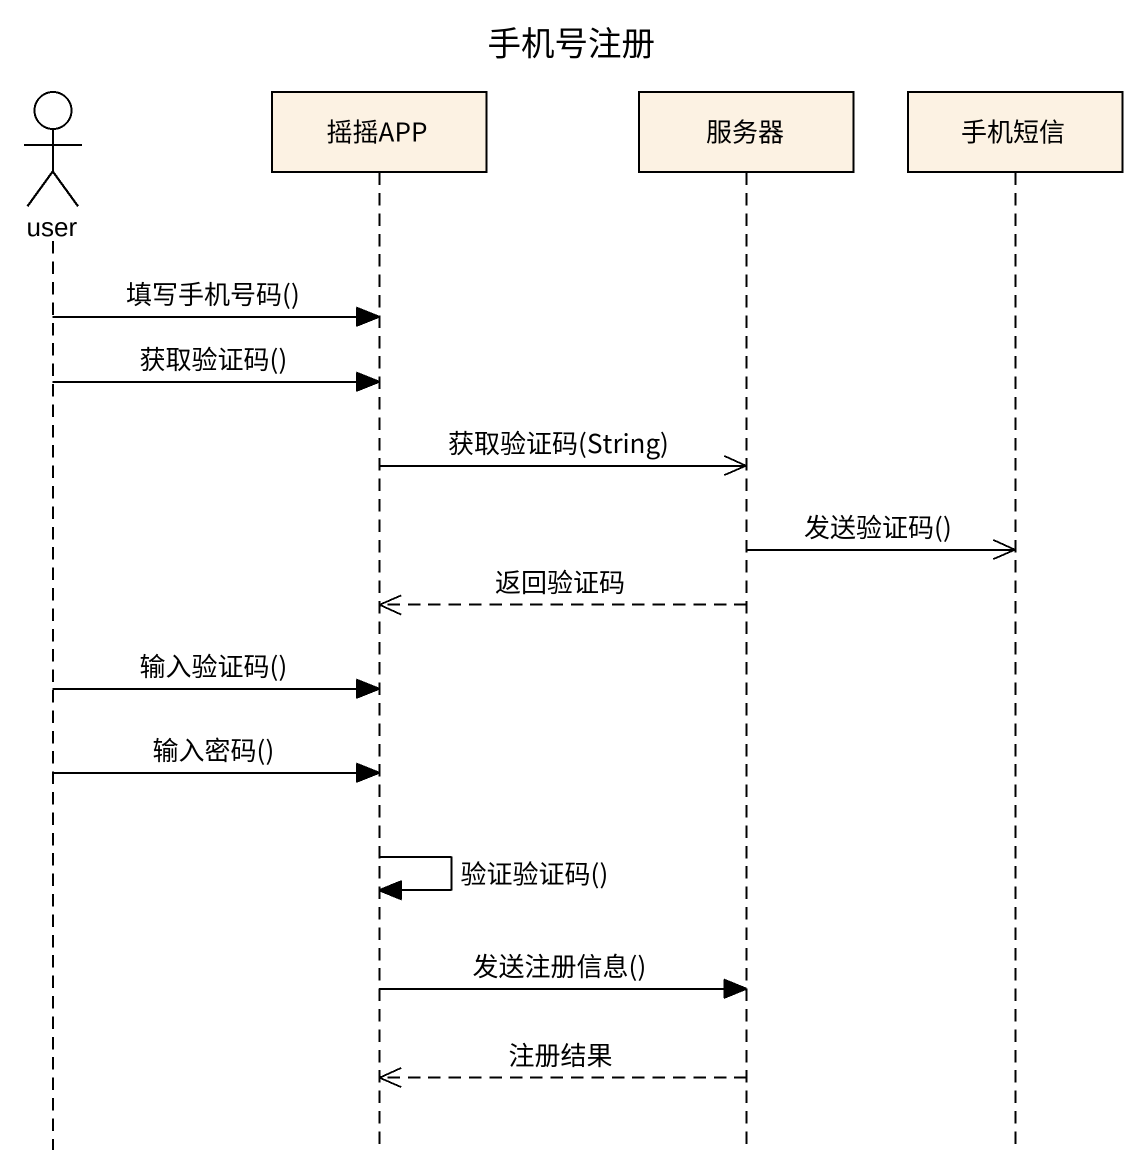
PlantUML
@startuml
title 手机号注册
hide footbox
actor user
participant 摇摇APP
participant 服务器
participant 手机短信

user -> 摇摇APP : 填写手机号码()
user -> 摇摇APP : 获取验证码()
摇摇APP ->> 服务器 : 获取验证码(String)
服务器 ->> 手机短信 : 发送验证码()
服务器 -->> 摇摇APP : 返回验证码
user -> 摇摇APP : 输入验证码()
user -> 摇摇APP : 输入密码()
摇摇APP -> 摇摇APP : 验证验证码()
摇摇APP -> 服务器 : 发送注册信息()
服务器 -->> 摇摇APP : 注册结果
@enduml
